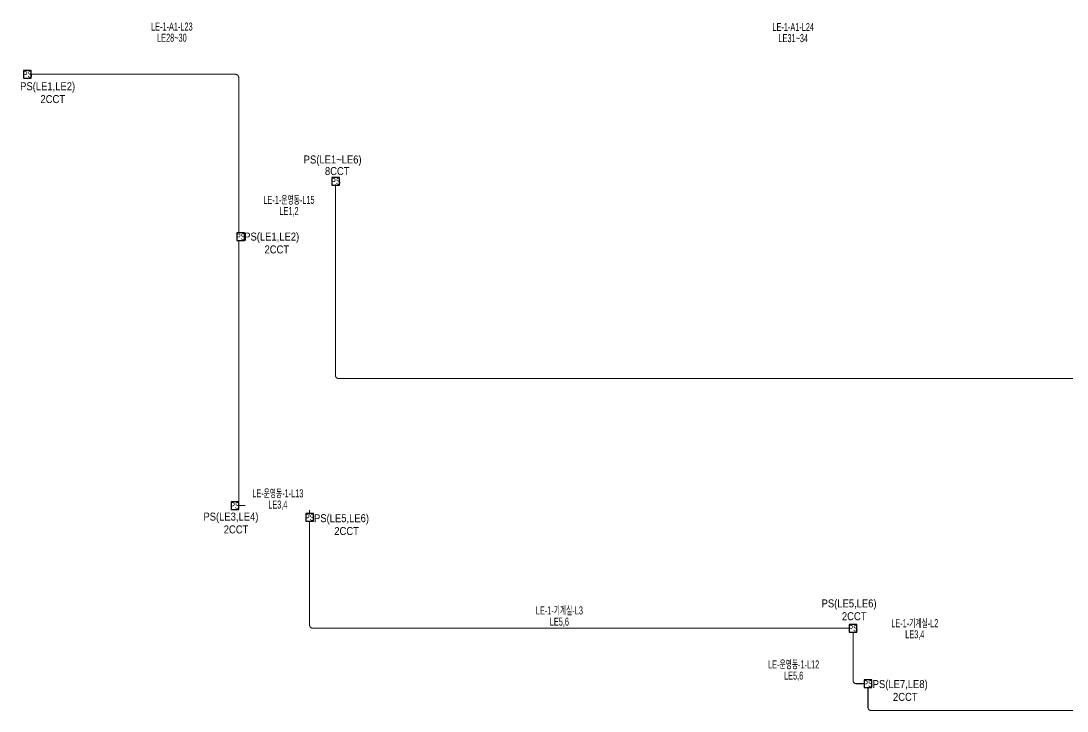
# Model space of a CAD drawing. Header units: millimetres. Extents: x 39625 to 501091, y -351975 to 836145.
# Drawn here: x 95176 to 144204, y -280100 to -247748 of the extents above; entities that cross this region are included whole.
import ezdxf
from ezdxf.enums import TextEntityAlignment as Align

# ---------------------------------------------------------------- set-up
doc = ezdxf.new("R2010")
doc.units = ezdxf.units.MM
doc.header["$LTSCALE"] = 150
doc.set_wipeout_variables(frame=1)
doc.linetypes.add('HIDDEN', pattern=[9.525, 6.35, -3.175])
doc.layers.add('------04 Lighting Switch', color=2, linetype='Continuous')
doc.layers.add('-----30 Text', color=2, linetype='Continuous')
doc.styles.add('ELEC', font='Dotum.ttf')

# ---------------------------------------------------------------- blocks, each defined once
blk = doc.blocks.new('ps')
blk.add_lwpolyline([(-79296, 80452), (-79751, 80452), (-79751, 79997), (-79296, 79997)], close=True)
at = {"style": 'ELEC', "width": 0.7}
blk.add_text('PS', height=379.2, dxfattribs=at).set_placement((-79517, 80226), align=Align.MIDDLE_CENTER)

msp = doc.modelspace()

# ---------------------------------------------------------------- linework, layer by layer
at = {"color": 30, "linetype": 'HIDDEN', "lineweight": -3, "ltscale": 0.2, "const_width": 50}
for points in [[(95663, -250250), (105233, -250250, -0.414214), (105383, -250400), (105383, -257685)], [(109917, -255402), (109917, -264365, 0.414214), (110067, -264515), (149094, -264515)], [(105383, -270465), (108551, -270465, -0.414214), (108701, -270615), (108701, -270887)], [(108703, -271205), (108703, -276065, 0.414214), (108853, -276215), (133994, -276215)], [(134174, -276395), (134174, -278665, 0.414214), (134324, -278815), (134694, -278815)], [(134873, -278995), (134873, -279925, 0.414214), (135023, -280075), (152174, -280075)]]:
    msp.add_lwpolyline(points, format="xyb", dxfattribs=at)
msp.add_lwpolyline([(105383, -258045), (105383, -270285)], dxfattribs=at)

# ---------------------------------------------------------------- block references
at = {"layer": '------04 Lighting Switch', "xscale": 0.790589613177827, "yscale": 0.790589613177827, "zscale": 0.790589613177827}
for p in [(158354, -313675), (172804, -318690), (168344, -321290), (168074, -333890), (171574, -334450), (197044, -339640), (197744, -342240)]:
    msp.add_blockref('ps', p, dxfattribs=at)

# ---------------------------------------------------------------- texts
at = {"layer": '-----30 Text', "style": 'ELEC', "width": 0.9}
for s, p in [('PS(LE1,LE2)', (96428, -250857, 0)), ('2CCT', (96668, -251411, 0)), ('PS(LE1~LE6)', (109785, -254290, 0)), ('8CCT', (110000, -254786)), ('PS(LE1,LE2)', (106928, -257904, 0)), ('2CCT', (107168, -258459, 0)), ('2CCT', (105257, -271584, 0)), ('2CCT', (110439, -271659, 0)), ('PS(LE5,LE6)', (133988, -275099, 0)), ('2CCT', (134227, -275653, 0)), ('PS(LE7,LE8)', (136383, -278880, 0)), ('2CCT', (136622, -279434, 0))]:
    msp.add_text(s, height=375, dxfattribs=at).set_placement(p, align=Align.MIDDLE)

# ---------------------------------------------------------------- wipeouts: each hides what was drawn before it
at = {"color": 1}
for points in [[(101124, -248273), (103379, -248273), (103379, -247748), (101124, -247748)], [(130244, -248294), (132499, -248294), (132499, -247769), (130244, -247769)], [(106210, -256398), (109265, -256398), (109265, -255873), (106210, -255873)], [(105688, -270156), (108743, -270156), (108743, -269631), (105688, -269631)], [(135540, -276242), (138594, -276242), (138594, -275717), (135540, -275717)], [(129862, -278174), (132917, -278174), (132917, -277649), (129862, -277649)]]:
    msp.add_wipeout(points, dxfattribs=at)

# ---------------------------------------------------------------- next in the draw order: wipeouts: each hides what was drawn before it
for points in [[(101124, -248798), (103379, -248798), (103379, -248273), (101124, -248273)], [(130244, -248819), (132499, -248819), (132499, -248294), (130244, -248294)], [(106210, -256923), (109265, -256923), (109265, -256398), (106210, -256398)], [(105688, -270681), (108743, -270681), (108743, -270156), (105688, -270156)], [(118884, -275643), (121938, -275643), (121938, -275118), (118884, -275118)], [(135540, -276767), (138594, -276767), (138594, -276242), (135540, -276242)], [(129862, -278699), (132917, -278699), (132917, -278174), (129862, -278174)]]:
    msp.add_wipeout(points, dxfattribs=at)

# ---------------------------------------------------------------- next in the draw order: texts
at = {"layer": '-----30 Text', "style": 'ELEC', "width": 0.9}
for s, p in [('PS(LE3,LE4)', (105018, -271030, 0)), ('PS(LE5,LE6)', (110200, -271104, 0))]:
    msp.add_text(s, height=375, dxfattribs=at).set_placement(p, align=Align.MIDDLE)
at = {"style": 'ELEC', "width": 0.6}
for s, p in [('LE-1-A1-L23', (102251, -248011)), ('LE-1-A1-L24', (131371, -248031)), ('LE28~30', (102251, -248536)), ('LE31~34', (131371, -248556)), ('LE-1-운영동-L15', (107738, -256135)), ('LE1,2', (107738, -256660)), ('LE-운영동-1-L13', (107215, -269893)), ('LE3,4', (107215, -270418)), ('LE-1-기계실-L2', (137067, -275979)), ('LE3,4', (137067, -276504)), ('LE-운영동-1-L12', (131390, -277912)), ('LE5,6', (131390, -278437))]:
    msp.add_text(s, height=375, dxfattribs=at).set_placement(p, align=Align.MIDDLE_CENTER)

# ---------------------------------------------------------------- next in the draw order: wipeouts: each hides what was drawn before it
at = {"color": 1}
msp.add_wipeout([(118884, -276168), (121938, -276168), (121938, -275643), (118884, -275643)], dxfattribs=at)

# ---------------------------------------------------------------- next in the draw order: texts
at = {"style": 'ELEC', "width": 0.6}
for s, p in [('LE-1-기계실-L3', (120411, -275381)), ('LE5,6', (120411, -275906))]:
    msp.add_text(s, height=375, dxfattribs=at).set_placement(p, align=Align.MIDDLE_CENTER)

doc.saveas('drawing.dxf')
